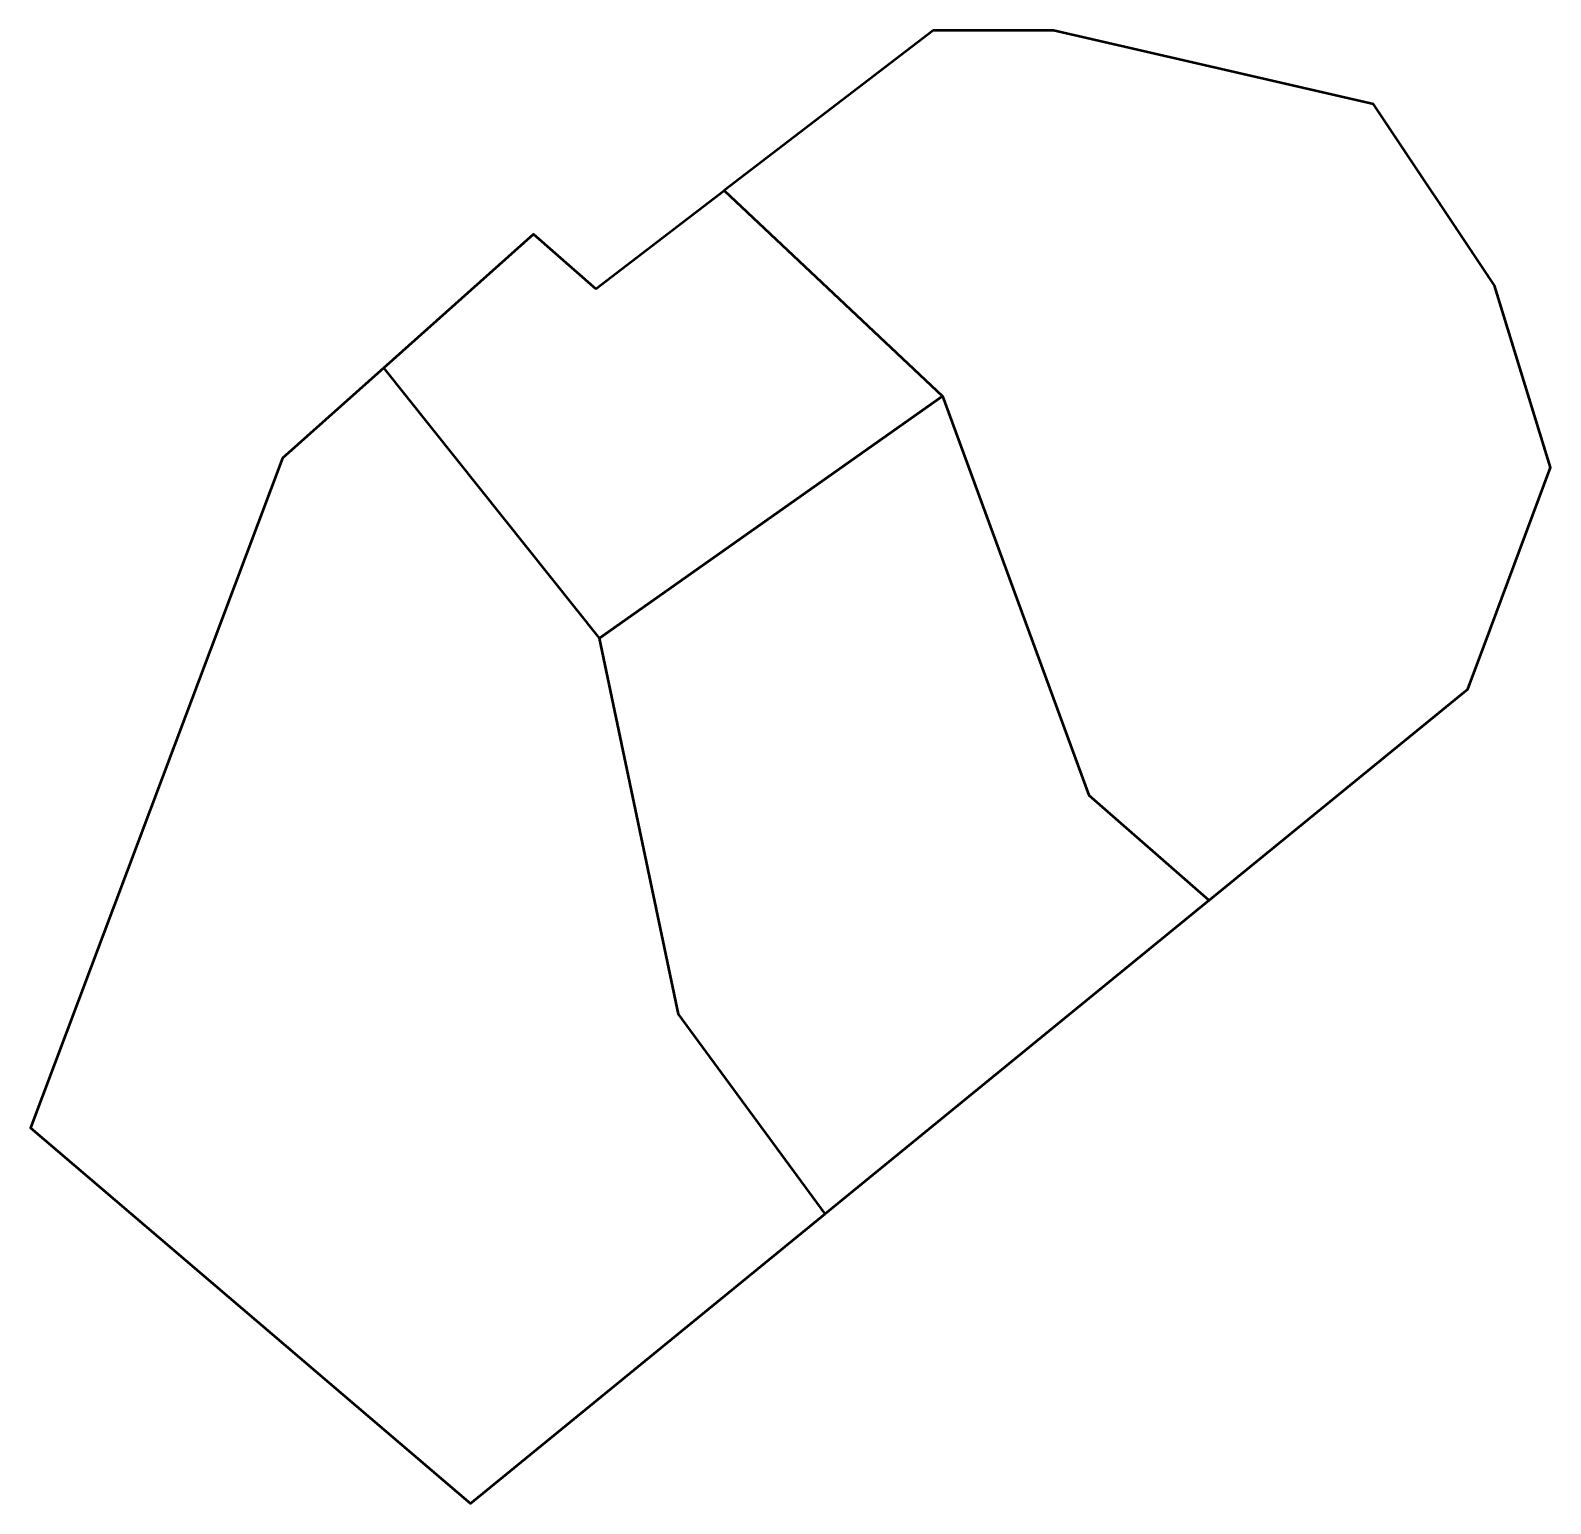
# Model space of a CAD drawing. Header units: metres. Extents: x 807581 to 807690, y 9157535 to 9157640.
import ezdxf

# ---------------------------------------------------------------- set-up
doc = ezdxf.new("R2010")
doc.units = ezdxf.units.M
doc.header["$MEASUREMENT"] = 0
doc.layers.add('2876-21035', color=1, linetype='Continuous')

msp = doc.modelspace()

# ---------------------------------------------------------------- linework, layer by layer
at = {"layer": '2876-21035', "color": 254, "lineweight": 53, "true_color": 0xccddcc}
msp.add_lwpolyline([(807646.48, 9157613.78), (807656.93, 9157585.31), (807665.48, 9157577.84), (807665.51, 9157577.79), (807684, 9157592.88), (807685.59, 9157597.14), (807689.91, 9157608.7), (807685.9, 9157621.68), (807677.27, 9157634.63), (807654.41, 9157639.89), (807645.82, 9157639.89), (807630.9, 9157628.48)], close=True, dxfattribs=at)
at = {"layer": '2876-21035', "color": 40, "lineweight": 53, "true_color": 0xffbb00}
for points in [[(807621.73, 9157621.46), (807630.9, 9157628.48), (807646.48, 9157613.78), (807622, 9157596.53), (807606.6, 9157615.82), (807617.29, 9157625.35)], [(807638.11, 9157555.43), (807627.63, 9157569.68), (807622, 9157596.53), (807606.6, 9157615.82), (807599.36, 9157609.36), (807581.37, 9157561.58), (807612.79, 9157534.76)]]:
    msp.add_lwpolyline(points, close=True, dxfattribs=at)
at = {"layer": '2876-21035', "color": 3, "lineweight": 53, "true_color": 0x00ff00}
msp.add_lwpolyline([(807646.48, 9157613.78), (807656.93, 9157585.31), (807665.48, 9157577.84), (807665.51, 9157577.79), (807638.11, 9157555.43), (807627.63, 9157569.68), (807622, 9157596.53), (807636.3, 9157606.6)], close=True, dxfattribs=at)

doc.saveas('drawing.dxf')
